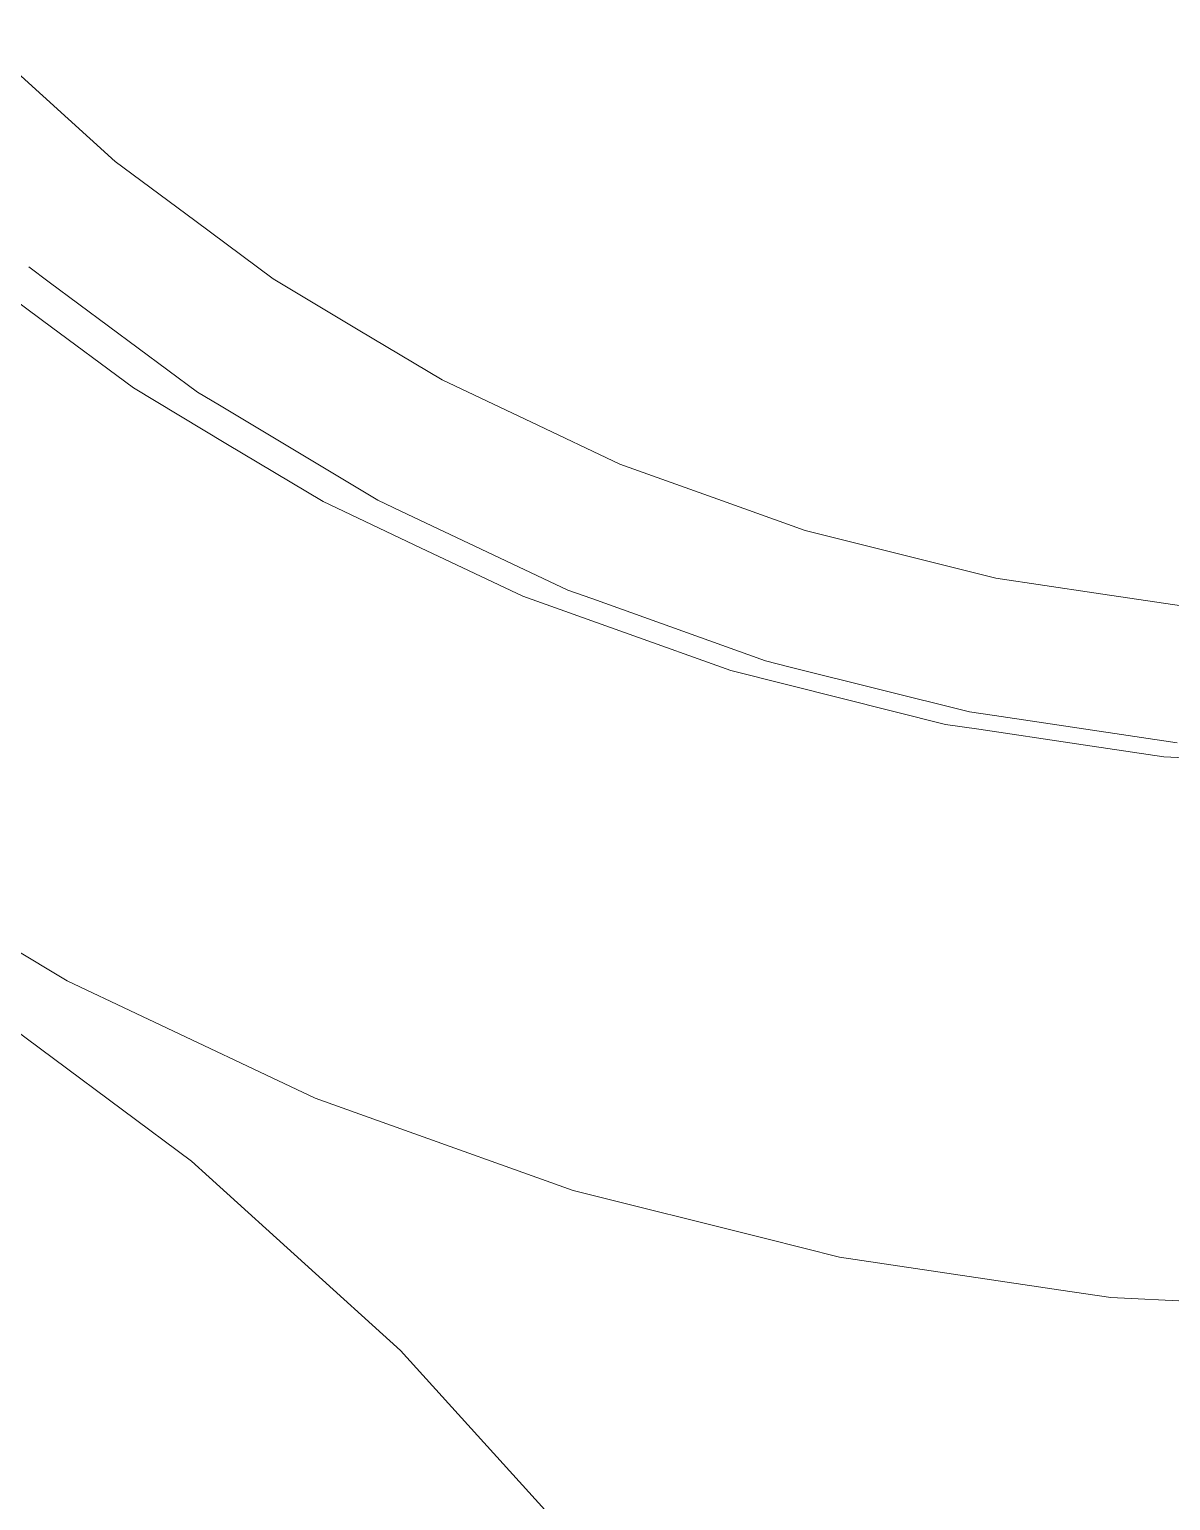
# Model space of a CAD drawing. Header units: centimetres. Extents: x -214 to 137, y -175 to 4.
# Drawn here: x -4.71 to 1, y -125.96 to -118.6 of the extents above; entities that cross this region are included whole.
import ezdxf

# ---------------------------------------------------------------- set-up
doc = ezdxf.new("R2010")
doc.units = ezdxf.units.CM
doc.header["$MEASUREMENT"] = 0
doc.layers.add('layer 1', color=7, linetype='Continuous')

msp = doc.modelspace()

# ---------------------------------------------------------------- linework, layer by layer
at = {"layer": 'layer 1', "color": 1, "lineweight": 9}
for points in [[(-5.01489, -118.59751), (-5.01489, -118.59751), (-4.6476, -118.93039), (-4.6476, -118.93039)], [(-5.01489, -118.59751), (-5.01489, -118.59751), (-4.6476, -118.93039), (-4.6476, -118.93039)], [(-5.01489, -118.59751), (-5.01489, -118.59751), (-4.6476, -118.93039), (-4.6476, -118.93039)], [(-5.01489, -118.59751), (-5.01489, -118.59751), (-4.6476, -118.93039), (-4.6476, -118.93039)], [(-5.01489, -118.59751), (-5.01489, -118.59751), (-4.6476, -118.93039), (-4.6476, -118.93039)], [(-4.6476, -118.93039), (-4.6476, -118.93039), (-4.28517, -119.25886), (-4.28517, -119.25886)], [(-4.6476, -118.93039), (-4.6476, -118.93039), (-4.28517, -119.25886), (-4.28517, -119.25886)], [(-4.6476, -118.93039), (-4.6476, -118.93039), (-4.28517, -119.25886), (-4.28517, -119.25886)], [(-4.6476, -118.93039), (-4.6476, -118.93039), (-4.28517, -119.25886), (-4.28517, -119.25886)], [(-4.6476, -118.93039), (-4.6476, -118.93039), (-4.28517, -119.25886), (-4.28517, -119.25886)], [(-4.28517, -119.25886), (-4.28517, -119.25886), (-3.88701, -119.55416), (-3.88701, -119.55416)], [(-4.28517, -119.25886), (-4.28517, -119.25886), (-3.88701, -119.55416), (-3.88701, -119.55416)], [(-4.28517, -119.25886), (-4.28517, -119.25886), (-3.88701, -119.55416), (-3.88701, -119.55416)], [(-4.28517, -119.25886), (-4.28517, -119.25886), (-3.88701, -119.55416), (-3.88701, -119.55416)], [(-4.28517, -119.25886), (-4.28517, -119.25886), (-3.88701, -119.55416), (-3.88701, -119.55416)], [(-3.88701, -119.55416), (-3.88701, -119.55416), (-3.49417, -119.84554), (-3.49417, -119.84554)], [(-3.88701, -119.55416), (-3.88701, -119.55416), (-3.49417, -119.84554), (-3.49417, -119.84554)], [(-3.88701, -119.55416), (-3.88701, -119.55416), (-3.49417, -119.84554), (-3.49417, -119.84554)], [(-3.88701, -119.55416), (-3.88701, -119.55416), (-3.49417, -119.84554), (-3.49417, -119.84554)], [(-3.88701, -119.55416), (-3.88701, -119.55416), (-3.49417, -119.84554), (-3.49417, -119.84554)], [(-3.49417, -119.84554), (-3.49417, -119.84554), (-3.069, -120.10038), (-3.069, -120.10038)], [(-3.49417, -119.84554), (-3.49417, -119.84554), (-3.069, -120.10038), (-3.069, -120.10038)], [(-3.49417, -119.84554), (-3.49417, -119.84554), (-3.069, -120.10038), (-3.069, -120.10038)], [(-3.49417, -119.84554), (-3.49417, -119.84554), (-3.069, -120.10038), (-3.069, -120.10038)], [(-3.49417, -119.84554), (-3.49417, -119.84554), (-3.069, -120.10038), (-3.069, -120.10038)], [(-3.069, -120.10038), (-3.069, -120.10038), (-2.64944, -120.35181), (-2.64944, -120.35181)], [(-3.069, -120.10038), (-3.069, -120.10038), (-2.64944, -120.35181), (-2.64944, -120.35181)], [(-3.069, -120.10038), (-3.069, -120.10038), (-2.64944, -120.35181), (-2.64944, -120.35181)], [(-3.069, -120.10038), (-3.069, -120.10038), (-2.64944, -120.35181), (-2.64944, -120.35181)], [(-3.069, -120.10038), (-3.069, -120.10038), (-2.64944, -120.35181), (-2.64944, -120.35181)], [(-2.64944, -120.35181), (-2.64944, -120.35181), (-2.20135, -120.56376), (-2.20135, -120.56376)], [(-2.64944, -120.35181), (-2.64944, -120.35181), (-2.20135, -120.56376), (-2.20135, -120.56376)], [(-2.64944, -120.35181), (-2.64944, -120.35181), (-2.20135, -120.56376), (-2.20135, -120.56376)], [(-2.64944, -120.35181), (-2.64944, -120.35181), (-2.20135, -120.56376), (-2.20135, -120.56376)], [(-2.64944, -120.35181), (-2.64944, -120.35181), (-2.20135, -120.56376), (-2.20135, -120.56376)], [(-2.20135, -120.56376), (-2.20135, -120.56376), (-1.75917, -120.77291), (-1.75917, -120.77291)], [(-2.20135, -120.56376), (-2.20135, -120.56376), (-1.75917, -120.77291), (-1.75917, -120.77291)], [(-2.20135, -120.56376), (-2.20135, -120.56376), (-1.75917, -120.77291), (-1.75917, -120.77291)], [(-2.20135, -120.56376), (-2.20135, -120.56376), (-1.75917, -120.77291), (-1.75917, -120.77291)], [(-2.20135, -120.56376), (-2.20135, -120.56376), (-1.75917, -120.77291), (-1.75917, -120.77291)], [(-1.75917, -120.77291), (-1.75917, -120.77291), (-1.29247, -120.9399), (-1.29247, -120.9399)], [(-1.75917, -120.77291), (-1.75917, -120.77291), (-1.29247, -120.9399), (-1.29247, -120.9399)], [(-1.75917, -120.77291), (-1.75917, -120.77291), (-1.29247, -120.9399), (-1.29247, -120.9399)], [(-1.75917, -120.77291), (-1.75917, -120.77291), (-1.29247, -120.9399), (-1.29247, -120.9399)], [(-1.75917, -120.77291), (-1.75917, -120.77291), (-1.29247, -120.9399), (-1.29247, -120.9399)], [(-1.29247, -120.9399), (-1.29247, -120.9399), (-0.83193, -121.10467), (-0.83193, -121.10467)], [(-1.29247, -120.9399), (-1.29247, -120.9399), (-0.83193, -121.10467), (-0.83193, -121.10467)], [(-1.29247, -120.9399), (-1.29247, -120.9399), (-0.83193, -121.10467), (-0.83193, -121.10467)], [(-1.29247, -120.9399), (-1.29247, -120.9399), (-0.83193, -121.10467), (-0.83193, -121.10467)], [(-1.29247, -120.9399), (-1.29247, -120.9399), (-0.83193, -121.10467), (-0.83193, -121.10467)], [(-0.83193, -121.10467), (-0.83193, -121.10467), (-0.35111, -121.22511), (-0.35111, -121.22511)], [(-0.83193, -121.10467), (-0.83193, -121.10467), (-0.35111, -121.22511), (-0.35111, -121.22511)], [(-0.83193, -121.10467), (-0.83193, -121.10467), (-0.35111, -121.22511), (-0.35111, -121.22511)], [(-0.83193, -121.10467), (-0.83193, -121.10467), (-0.35111, -121.22511), (-0.35111, -121.22511)], [(-0.83193, -121.10467), (-0.83193, -121.10467), (-0.35111, -121.22511), (-0.35111, -121.22511)], [(-0.35111, -121.22511), (-0.35111, -121.22511), (0.12337, -121.34397), (0.12337, -121.34397)], [(-0.35111, -121.22511), (-0.35111, -121.22511), (0.12337, -121.34397), (0.12337, -121.34397)], [(-0.35111, -121.22511), (-0.35111, -121.22511), (0.12337, -121.34397), (0.12337, -121.34397)], [(-0.35111, -121.22511), (-0.35111, -121.22511), (0.12337, -121.34397), (0.12337, -121.34397)], [(-0.35111, -121.22511), (-0.35111, -121.22511), (0.12337, -121.34397), (0.12337, -121.34397)], [(0.12337, -121.34397), (0.12337, -121.34397), (0.6137, -121.41667), (0.6137, -121.41667)], [(0.12337, -121.34397), (0.12337, -121.34397), (0.6137, -121.41667), (0.6137, -121.41667)], [(0.12337, -121.34397), (0.12337, -121.34397), (0.6137, -121.41667), (0.6137, -121.41667)], [(0.12337, -121.34397), (0.12337, -121.34397), (0.6137, -121.41667), (0.6137, -121.41667)], [(0.12337, -121.34397), (0.12337, -121.34397), (0.6137, -121.41667), (0.6137, -121.41667)], [(0.6137, -121.41667), (0.6137, -121.41667), (1.09752, -121.48847), (1.09752, -121.48847)], [(0.6137, -121.41667), (0.6137, -121.41667), (1.09752, -121.48847), (1.09752, -121.48847)], [(0.6137, -121.41667), (0.6137, -121.41667), (1.09752, -121.48847), (1.09752, -121.48847)], [(0.6137, -121.41667), (0.6137, -121.41667), (1.09752, -121.48847), (1.09752, -121.48847)], [(0.6137, -121.41667), (0.6137, -121.41667), (1.09752, -121.48847), (1.09752, -121.48847)]]:
    msp.add_open_spline(points, degree=3, dxfattribs=at)
at = {"layer": 'layer 1', "color": 5, "lineweight": 9}
for points in [[(-4.64879, -120.05431), (-4.64879, -120.05431), (-5.08229, -119.73282), (-5.08229, -119.73282)], [(-4.71786, -119.7861), (-4.71786, -119.7861), (-4.61544, -119.86206), (-4.61544, -119.86206)], [(-4.71786, -119.7861), (-4.71786, -119.7861), (-4.61544, -119.86206), (-4.61544, -119.86206)], [(-4.71786, -119.7861), (-4.71786, -119.7861), (-4.61544, -119.86206), (-4.61544, -119.86206)], [(-4.71786, -119.7861), (-4.71786, -119.7861), (-4.61544, -119.86206), (-4.61544, -119.86206)], [(-4.71786, -119.7861), (-4.71786, -119.7861), (-4.61544, -119.86206), (-4.61544, -119.86206)], [(-4.61544, -119.86206), (-4.61544, -119.86206), (-3.87309, -120.41263), (-3.87309, -120.41263)], [(-4.61544, -119.86206), (-4.61544, -119.86206), (-3.87309, -120.41263), (-3.87309, -120.41263)], [(-4.61544, -119.86206), (-4.61544, -119.86206), (-3.87309, -120.41263), (-3.87309, -120.41263)], [(-4.61544, -119.86206), (-4.61544, -119.86206), (-3.87309, -120.41263), (-3.87309, -120.41263)], [(-4.61544, -119.86206), (-4.61544, -119.86206), (-3.87309, -120.41263), (-3.87309, -120.41263)], [(-4.19365, -120.39187), (-4.19365, -120.39187), (-4.64879, -120.05431), (-4.64879, -120.05431)], [(-3.73074, -120.66933), (-3.73074, -120.66933), (-4.19365, -120.39187), (-4.19365, -120.39187)], [(-3.87309, -120.41263), (-3.87309, -120.41263), (-3.76372, -120.47818), (-3.76372, -120.47818)], [(-3.87309, -120.41263), (-3.87309, -120.41263), (-3.76372, -120.47818), (-3.76372, -120.47818)], [(-3.87309, -120.41263), (-3.87309, -120.41263), (-3.76372, -120.47818), (-3.76372, -120.47818)], [(-3.87309, -120.41263), (-3.87309, -120.41263), (-3.76372, -120.47818), (-3.76372, -120.47818)], [(-3.87309, -120.41263), (-3.87309, -120.41263), (-3.76372, -120.47818), (-3.76372, -120.47818)], [(-3.76372, -120.47818), (-3.76372, -120.47818), (-2.97097, -120.95334), (-2.97097, -120.95334)], [(-3.76372, -120.47818), (-3.76372, -120.47818), (-2.97097, -120.95334), (-2.97097, -120.95334)], [(-3.76372, -120.47818), (-3.76372, -120.47818), (-2.97097, -120.95334), (-2.97097, -120.95334)], [(-3.76372, -120.47818), (-3.76372, -120.47818), (-2.97097, -120.95334), (-2.97097, -120.95334)], [(-3.76372, -120.47818), (-3.76372, -120.47818), (-2.97097, -120.95334), (-2.97097, -120.95334)], [(-3.2447, -120.96065), (-3.2447, -120.96065), (-3.73074, -120.66933), (-3.73074, -120.66933)], [(-2.75682, -121.1914), (-2.75682, -121.1914), (-3.2447, -120.96065), (-3.2447, -120.96065)], [(-2.97097, -120.95334), (-2.97097, -120.95334), (-2.8557, -121.00785), (-2.8557, -121.00785)], [(-2.97097, -120.95334), (-2.97097, -120.95334), (-2.8557, -121.00785), (-2.8557, -121.00785)], [(-2.97097, -120.95334), (-2.97097, -120.95334), (-2.8557, -121.00785), (-2.8557, -121.00785)], [(-2.97097, -120.95334), (-2.97097, -120.95334), (-2.8557, -121.00785), (-2.8557, -121.00785)], [(-2.97097, -120.95334), (-2.97097, -120.95334), (-2.8557, -121.00785), (-2.8557, -121.00785)], [(-2.8557, -121.00785), (-2.8557, -121.00785), (-2.0202, -121.40302), (-2.0202, -121.40302)], [(-2.8557, -121.00785), (-2.8557, -121.00785), (-2.0202, -121.40302), (-2.0202, -121.40302)], [(-2.8557, -121.00785), (-2.8557, -121.00785), (-2.0202, -121.40302), (-2.0202, -121.40302)], [(-2.8557, -121.00785), (-2.8557, -121.00785), (-2.0202, -121.40302), (-2.0202, -121.40302)], [(-2.8557, -121.00785), (-2.8557, -121.00785), (-2.0202, -121.40302), (-2.0202, -121.40302)], [(-2.24457, -121.43368), (-2.24457, -121.43368), (-2.75682, -121.1914), (-2.75682, -121.1914)], [(-2.0202, -121.40302), (-2.0202, -121.40302), (-1.90014, -121.44598), (-1.90014, -121.44598)], [(-2.0202, -121.40302), (-2.0202, -121.40302), (-1.90014, -121.44598), (-1.90014, -121.44598)], [(-2.0202, -121.40302), (-2.0202, -121.40302), (-1.90014, -121.44598), (-1.90014, -121.44598)], [(-2.0202, -121.40302), (-2.0202, -121.40302), (-1.90014, -121.44598), (-1.90014, -121.44598)], [(-2.0202, -121.40302), (-2.0202, -121.40302), (-1.90014, -121.44598), (-1.90014, -121.44598)], [(-1.73641, -121.61549), (-1.73641, -121.61549), (-2.24457, -121.43368), (-2.24457, -121.43368)], [(-1.90014, -121.44598), (-1.90014, -121.44598), (-1.02992, -121.75735), (-1.02992, -121.75735)], [(-1.90014, -121.44598), (-1.90014, -121.44598), (-1.02992, -121.75735), (-1.02992, -121.75735)], [(-1.90014, -121.44598), (-1.90014, -121.44598), (-1.02992, -121.75735), (-1.02992, -121.75735)], [(-1.90014, -121.44598), (-1.90014, -121.44598), (-1.02992, -121.75735), (-1.02992, -121.75735)], [(-1.90014, -121.44598), (-1.90014, -121.44598), (-1.02992, -121.75735), (-1.02992, -121.75735)], [(-1.20289, -121.80639), (-1.20289, -121.80639), (-1.73641, -121.61549), (-1.73641, -121.61549)], [(-1.02992, -121.75735), (-1.02992, -121.75735), (-0.90623, -121.78833), (-0.90623, -121.78833)], [(-1.02992, -121.75735), (-1.02992, -121.75735), (-0.90623, -121.78833), (-0.90623, -121.78833)], [(-1.02992, -121.75735), (-1.02992, -121.75735), (-0.90623, -121.78833), (-0.90623, -121.78833)], [(-1.02992, -121.75735), (-1.02992, -121.75735), (-0.90623, -121.78833), (-0.90623, -121.78833)], [(-1.02992, -121.75735), (-1.02992, -121.75735), (-0.90623, -121.78833), (-0.90623, -121.78833)], [(-0.65322, -121.94408), (-0.65322, -121.94408), (-1.20289, -121.80639), (-1.20289, -121.80639)], [(-0.90623, -121.78833), (-0.90623, -121.78833), (-0.0097, -122.0129), (-0.0097, -122.0129)], [(-0.90623, -121.78833), (-0.90623, -121.78833), (-0.0097, -122.0129), (-0.0097, -122.0129)], [(-0.90623, -121.78833), (-0.90623, -121.78833), (-0.0097, -122.0129), (-0.0097, -122.0129)], [(-0.90623, -121.78833), (-0.90623, -121.78833), (-0.0097, -122.0129), (-0.0097, -122.0129)], [(-0.90623, -121.78833), (-0.90623, -121.78833), (-0.0097, -122.0129), (-0.0097, -122.0129)], [(-0.12969, -122.07521), (-0.12969, -122.07521), (-0.65322, -121.94408), (-0.65322, -121.94408)], [(-0.0097, -122.0129), (-0.0097, -122.0129), (0.11644, -122.03161), (0.11644, -122.03161)], [(-0.0097, -122.0129), (-0.0097, -122.0129), (0.11644, -122.03161), (0.11644, -122.03161)], [(-0.0097, -122.0129), (-0.0097, -122.0129), (0.11644, -122.03161), (0.11644, -122.03161)], [(-0.0097, -122.0129), (-0.0097, -122.0129), (0.11644, -122.03161), (0.11644, -122.03161)], [(-0.0097, -122.0129), (-0.0097, -122.0129), (0.11644, -122.03161), (0.11644, -122.03161)], [(0.11644, -122.03161), (0.11644, -122.03161), (1.03068, -122.16722), (1.03068, -122.16722)], [(0.11644, -122.03161), (0.11644, -122.03161), (1.03068, -122.16722), (1.03068, -122.16722)], [(0.11644, -122.03161), (0.11644, -122.03161), (1.03068, -122.16722), (1.03068, -122.16722)], [(0.11644, -122.03161), (0.11644, -122.03161), (1.03068, -122.16722), (1.03068, -122.16722)], [(0.11644, -122.03161), (0.11644, -122.03161), (1.03068, -122.16722), (1.03068, -122.16722)], [(0.03863, -122.10018), (0.03863, -122.10018), (-0.12969, -122.07521), (-0.12969, -122.07521)], [(0.52672, -122.17258), (0.52672, -122.17258), (0.03863, -122.10018), (0.03863, -122.10018)], [(0.96469, -122.23755), (0.96469, -122.23755), (0.52672, -122.17258), (0.52672, -122.17258)], [(1.69667, -122.27351), (1.69667, -122.27351), (0.96469, -122.23755), (0.96469, -122.23755)], [(-5.37652, -122.84895), (-5.37652, -122.84895), (-4.52638, -123.35851), (-4.52638, -123.35851)], [(-4.52638, -123.35851), (-4.52638, -123.35851), (-4.18104, -123.52184), (-4.18104, -123.52184)], [(-3.90348, -124.2608), (-3.90348, -124.2608), (-4.9409, -123.49139), (-4.9409, -123.49139)], [(-4.18104, -123.52184), (-4.18104, -123.52184), (-3.28505, -123.94561), (-3.28505, -123.94561)], [(-3.28505, -123.94561), (-3.28505, -123.94561), (-2.92536, -124.07431), (-2.92536, -124.07431)], [(-2.92536, -124.07431), (-2.92536, -124.07431), (-1.99214, -124.40822), (-1.99214, -124.40822)], [(-3.81459, -124.34136), (-3.81459, -124.34136), (-3.90348, -124.2608), (-3.90348, -124.2608)], [(-2.85759, -125.20875), (-2.85759, -125.20875), (-3.81459, -124.34136), (-3.81459, -124.34136)], [(-1.99214, -124.40822), (-1.99214, -124.40822), (-1.03069, -124.64905), (-1.03069, -124.64905)], [(-1.03069, -124.64905), (-1.03069, -124.64905), (-0.66012, -124.74187), (-0.66012, -124.74187)], [(-0.66012, -124.74187), (-0.66012, -124.74187), (-0.27909, -124.79839), (-0.27909, -124.79839)], [(-0.27909, -124.79839), (-0.27909, -124.79839), (0.44856, -124.90633), (0.44856, -124.90633)], [(0.44856, -124.90633), (0.44856, -124.90633), (0.69819, -124.94336), (0.69819, -124.94336)], [(0.69819, -124.94336), (0.69819, -124.94336), (1.51608, -124.98354), (1.51608, -124.98354)], [(-2.77703, -125.29764), (-2.77703, -125.29764), (-2.85759, -125.20875), (-2.85759, -125.20875)], [(-1.90965, -126.25465), (-1.90965, -126.25465), (-2.77703, -125.29764), (-2.77703, -125.29764)]]:
    msp.add_open_spline(points, degree=3, dxfattribs=at)

doc.saveas('drawing.dxf')
